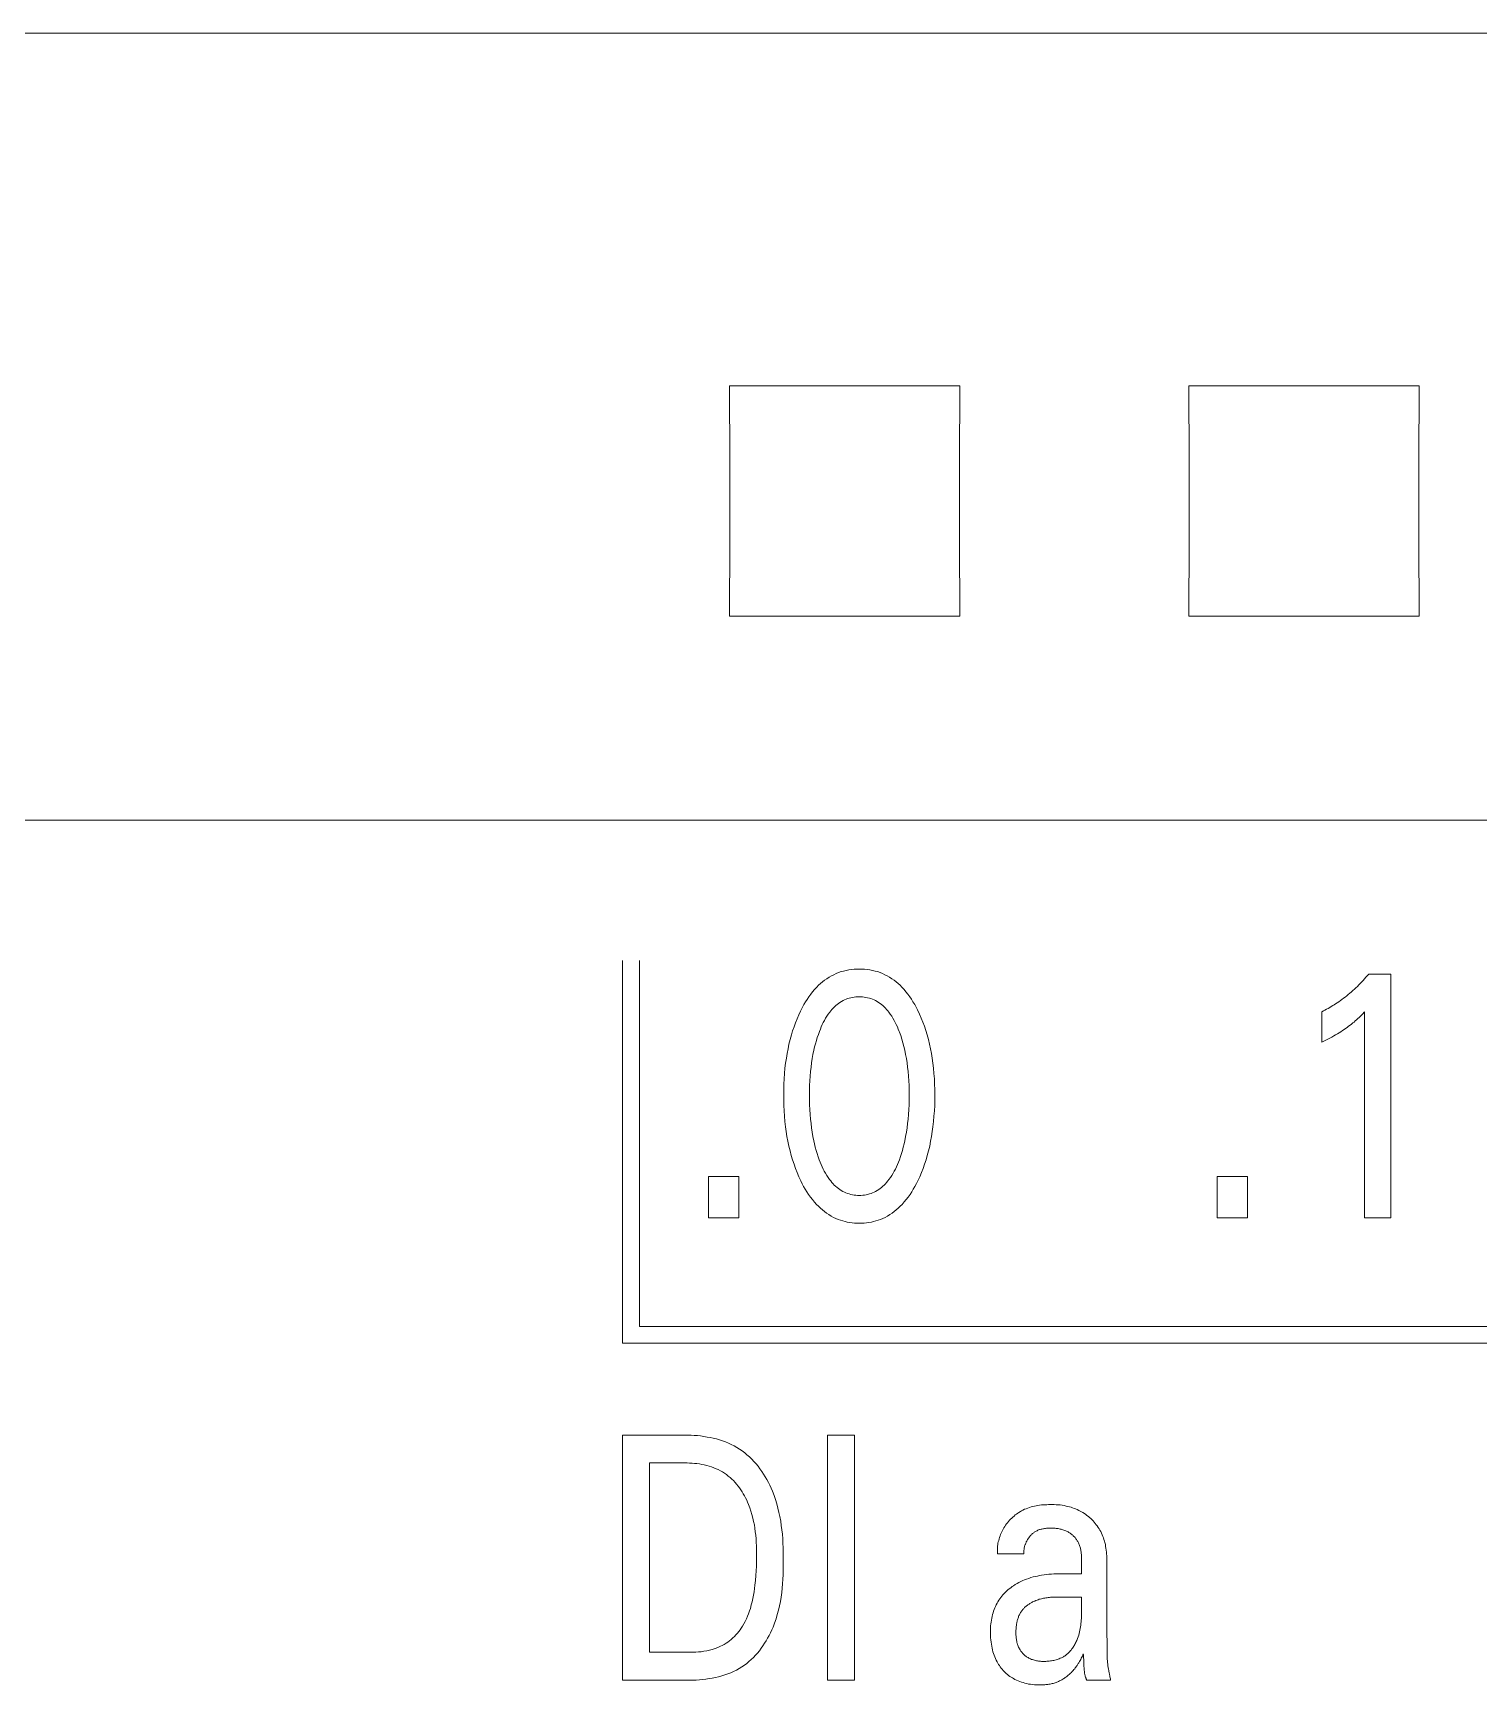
# Model space of a CAD drawing. Header units: millimetres. Extents: x 0 to 420, y 0 to 297.
# Drawn here: x 142.62 to 152.07, y 175.98 to 186.77 of the extents above; entities that cross this region are included whole.
import ezdxf

# ---------------------------------------------------------------- set-up
doc = ezdxf.new("R2010")
doc.units = ezdxf.units.MM
doc.layers.add('eProC - L2', color=41, linetype='Continuous', lineweight=20)

msp = doc.modelspace()

# ---------------------------------------------------------------- linework, layer by layer
at = {"layer": 'eProC - L2', "linetype": 'Continuous'}
for p, q in [((173.537, 186.772), (141.024, 186.771)), ((148.676, 184.467), (147.172, 184.467)), ((151.676, 184.467), (150.172, 184.467)), ((148.676, 182.964), (147.172, 182.964)), ((151.676, 182.964), (150.172, 182.964)), ((173.524, 181.632), (141.024, 181.632)), ((146.474, 180.715), (146.474, 178.215)), ((146.584, 178.325), (146.584, 180.715)), ((151.346, 180.626), (151.491, 180.626)), ((151.491, 180.626), (151.491, 179.035)), ((151.039, 180.181), (151.039, 180.38)), ((151.319, 179.035), (151.319, 180.379)), ((147.035, 179.035), (147.035, 179.305)), ((147.035, 179.305), (147.233, 179.305)), ((147.233, 179.305), (147.233, 179.035)), ((150.357, 179.035), (150.357, 179.305)), ((150.357, 179.305), (150.555, 179.305)), ((150.555, 179.305), (150.555, 179.035)), ((147.233, 179.035), (147.035, 179.035)), ((150.555, 179.035), (150.357, 179.035)), ((151.491, 179.035), (151.319, 179.035)), ((170.314, 178.325), (146.584, 178.325)), ((146.474, 178.215), (170.424, 178.215)), ((146.474, 176.015), (146.474, 177.615)), ((146.474, 177.615), (146.879, 177.615)), ((147.812, 176.015), (147.812, 177.615)), ((147.812, 177.615), (147.987, 177.615)), ((147.987, 177.615), (147.987, 176.015)), ((146.649, 177.434), (146.649, 176.197)), ((146.879, 177.434), (146.649, 177.434)), ((149.094, 176.839), (148.921, 176.839)), ((149.471, 176.813), (149.471, 176.809)), ((149.322, 176.709), (149.471, 176.709)), ((149.471, 176.809), (149.471, 176.805)), ((149.471, 176.709), (149.471, 176.805)), ((149.635, 176.804), (149.635, 176.416)), ((149.471, 176.558), (149.313, 176.557)), ((149.471, 176.474), (149.471, 176.558)), ((149.638, 176.248), (149.636, 176.332)), ((146.649, 176.197), (146.915, 176.197)), ((149.638, 176.186), (149.638, 176.248)), ((149.485, 176.147), (149.485, 176.136)), ((146.914, 176.015), (146.474, 176.015)), ((147.987, 176.015), (147.812, 176.015)), ((149.66, 176.015), (149.504, 176.015))]:
    msp.add_line(p, q, dxfattribs=at)
for points in [[(147.172, 182.964), (147.174, 183.463), (147.174, 183.969), (147.172, 184.467)], [(148.676, 182.964), (148.674, 183.463), (148.674, 183.969), (148.676, 184.467)], [(150.172, 182.964), (150.174, 183.463), (150.174, 183.969), (150.172, 184.467)], [(151.676, 182.964), (151.674, 183.463), (151.674, 183.969), (151.676, 184.467)], [(148.401, 179.276), (148.414, 179.303), (148.425, 179.33), (148.436, 179.357), (148.446, 179.385), (148.455, 179.413), (148.463, 179.441), (148.471, 179.472), (148.479, 179.503), (148.485, 179.534), (148.491, 179.566), (148.496, 179.597), (148.5, 179.629), (148.504, 179.663), (148.507, 179.698), (148.51, 179.733), (148.512, 179.768), (148.512, 179.803), (148.513, 179.838), (148.512, 179.873), (148.511, 179.907), (148.51, 179.942), (148.507, 179.976), (148.504, 180.011), (148.5, 180.045), (148.496, 180.076), (148.491, 180.107), (148.485, 180.138), (148.478, 180.169), (148.471, 180.199), (148.462, 180.229), (148.454, 180.257), (148.445, 180.285), (148.435, 180.312), (148.424, 180.339), (148.412, 180.365), (148.399, 180.392), (148.39, 180.41), (148.381, 180.427), (148.37, 180.445), (148.36, 180.462), (148.349, 180.478), (148.337, 180.495), (148.324, 180.51), (148.312, 180.526), (148.298, 180.54), (148.286, 180.553), (148.273, 180.564), (148.26, 180.576), (148.246, 180.586), (148.232, 180.596), (148.217, 180.606), (148.202, 180.614), (148.187, 180.622), (148.171, 180.63), (148.155, 180.636), (148.139, 180.642), (148.122, 180.646), (148.105, 180.65), (148.088, 180.654), (148.071, 180.656), (148.054, 180.658), (148.037, 180.659), (148.019, 180.659), (148.002, 180.659), (147.985, 180.658), (147.967, 180.656), (147.95, 180.654), (147.933, 180.65), (147.917, 180.646), (147.9, 180.642), (147.884, 180.636), (147.868, 180.63), (147.852, 180.622), (147.837, 180.614), (147.822, 180.606), (147.807, 180.596), (147.793, 180.586), (147.779, 180.576), (147.766, 180.564), (147.753, 180.553), (147.741, 180.54), (147.727, 180.526), (147.714, 180.51), (147.702, 180.494), (147.69, 180.478), (147.679, 180.461), (147.668, 180.444), (147.658, 180.427), (147.648, 180.41), (147.639, 180.392), (147.636, 180.385)], [(151.346, 180.626), (151.337, 180.616), (151.328, 180.606), (151.319, 180.595), (151.31, 180.585), (151.301, 180.575), (151.291, 180.565), (151.282, 180.555), (151.272, 180.546), (151.262, 180.536), (151.252, 180.527), (151.242, 180.518), (151.232, 180.509), (151.223, 180.501), (151.212, 180.492), (151.202, 180.484), (151.192, 180.476), (151.182, 180.468), (151.171, 180.46), (151.161, 180.453), (151.15, 180.445), (151.14, 180.438), (151.13, 180.432), (151.121, 180.426), (151.111, 180.42), (151.101, 180.414), (151.091, 180.408), (151.08, 180.402), (151.07, 180.396), (151.06, 180.391), (151.05, 180.386), (151.039, 180.38)], [(147.636, 180.385), (147.624, 180.36), (147.613, 180.334), (147.603, 180.308), (147.593, 180.282), (147.584, 180.256), (147.576, 180.229), (147.568, 180.199), (147.56, 180.169), (147.554, 180.138), (147.548, 180.107), (147.543, 180.076), (147.538, 180.045), (147.534, 180.011), (147.531, 179.976), (147.529, 179.942), (147.527, 179.907), (147.526, 179.873), (147.526, 179.838), (147.526, 179.803), (147.527, 179.768), (147.529, 179.733), (147.531, 179.698), (147.534, 179.663), (147.538, 179.628), (147.542, 179.597), (147.547, 179.565), (147.553, 179.534), (147.56, 179.503), (147.567, 179.471), (147.575, 179.441), (147.584, 179.413), (147.593, 179.385), (147.603, 179.357), (147.613, 179.33), (147.625, 179.303), (147.637, 179.276), (147.647, 179.257), (147.656, 179.239), (147.666, 179.221), (147.677, 179.204), (147.688, 179.187), (147.7, 179.17), (147.713, 179.153), (147.726, 179.137), (147.739, 179.122), (147.752, 179.11), (147.765, 179.097), (147.778, 179.086), (147.792, 179.075), (147.806, 179.064), (147.82, 179.055), (147.835, 179.046), (147.851, 179.037), (147.867, 179.03), (147.881, 179.024), (147.896, 179.019), (147.911, 179.014), (147.926, 179.01), (147.941, 179.007), (147.957, 179.004), (147.972, 179.002), (147.988, 179), (148.004, 179), (148.019, 178.999), (148.035, 178.999), (148.051, 179), (148.066, 179.002), (148.082, 179.004), (148.098, 179.007), (148.113, 179.01), (148.128, 179.014), (148.143, 179.019), (148.158, 179.024), (148.172, 179.03), (148.188, 179.037), (148.203, 179.046), (148.219, 179.055), (148.233, 179.064), (148.247, 179.075), (148.261, 179.086), (148.274, 179.097), (148.287, 179.11), (148.299, 179.122), (148.313, 179.138), (148.326, 179.153), (148.339, 179.17), (148.351, 179.187), (148.362, 179.204), (148.372, 179.221), (148.382, 179.239), (148.392, 179.258), (148.401, 179.276)], [(147.758, 179.413), (147.751, 179.433), (147.744, 179.454), (147.738, 179.475), (147.732, 179.496), (147.727, 179.517), (147.722, 179.538), (147.717, 179.566), (147.712, 179.594), (147.707, 179.622), (147.704, 179.65), (147.701, 179.679), (147.698, 179.71), (147.696, 179.742), (147.695, 179.773), (147.694, 179.805), (147.694, 179.836), (147.694, 179.867), (147.695, 179.898), (147.696, 179.929), (147.698, 179.96), (147.701, 179.991), (147.704, 180.019), (147.708, 180.047), (147.712, 180.075), (147.717, 180.102), (147.723, 180.13), (147.727, 180.151), (147.733, 180.171), (147.739, 180.192), (147.745, 180.212), (147.752, 180.232), (147.759, 180.252), (147.765, 180.267), (147.771, 180.282), (147.777, 180.296), (147.784, 180.31), (147.792, 180.324), (147.799, 180.338), (147.808, 180.352), (147.817, 180.365), (147.826, 180.378), (147.833, 180.387), (147.841, 180.395), (147.849, 180.404), (147.857, 180.412), (147.866, 180.42), (147.874, 180.427), (147.884, 180.435), (147.893, 180.441), (147.903, 180.447), (147.913, 180.453), (147.923, 180.458), (147.933, 180.462), (147.943, 180.466), (147.954, 180.469), (147.964, 180.472), (147.975, 180.474), (147.986, 180.476), (147.997, 180.477), (148.008, 180.478), (148.019, 180.478), (148.03, 180.478), (148.041, 180.477), (148.052, 180.476), (148.063, 180.474), (148.074, 180.472), (148.085, 180.469), (148.095, 180.466), (148.106, 180.462), (148.116, 180.458), (148.126, 180.453), (148.136, 180.447), (148.145, 180.441), (148.155, 180.435), (148.164, 180.427), (148.173, 180.42), (148.181, 180.412), (148.19, 180.404), (148.198, 180.395), (148.205, 180.387), (148.212, 180.378), (148.222, 180.365), (148.231, 180.352), (148.239, 180.338), (148.247, 180.324), (148.254, 180.31), (148.261, 180.296), (148.268, 180.282), (148.274, 180.267), (148.28, 180.252), (148.282, 180.247)], [(151.039, 180.181), (151.052, 180.187), (151.066, 180.194), (151.079, 180.201), (151.092, 180.208), (151.105, 180.215), (151.118, 180.222), (151.129, 180.229), (151.141, 180.235), (151.152, 180.242), (151.163, 180.249), (151.174, 180.257), (151.185, 180.264), (151.195, 180.271), (151.205, 180.278), (151.214, 180.285), (151.224, 180.292), (151.233, 180.299), (151.242, 180.307), (151.25, 180.313), (151.258, 180.32), (151.266, 180.327), (151.275, 180.335), (151.283, 180.343), (151.292, 180.351), (151.306, 180.365), (151.319, 180.379)], [(148.282, 180.247), (148.29, 180.224), (148.297, 180.201), (148.304, 180.177), (148.31, 180.154), (148.316, 180.13), (148.322, 180.102), (148.327, 180.075), (148.331, 180.047), (148.335, 180.019), (148.338, 179.991), (148.34, 179.96), (148.342, 179.929), (148.344, 179.898), (148.345, 179.867), (148.345, 179.836), (148.345, 179.805), (148.344, 179.773), (148.342, 179.742), (148.34, 179.71), (148.338, 179.679), (148.335, 179.65), (148.331, 179.622), (148.327, 179.594), (148.322, 179.566), (148.316, 179.538), (148.312, 179.517), (148.306, 179.496), (148.301, 179.475), (148.294, 179.454), (148.288, 179.434), (148.281, 179.413), (148.275, 179.398), (148.269, 179.383), (148.262, 179.368), (148.255, 179.353), (148.248, 179.339), (148.24, 179.325), (148.232, 179.311), (148.223, 179.297), (148.213, 179.284), (148.206, 179.275), (148.198, 179.266), (148.19, 179.257), (148.182, 179.248), (148.174, 179.24), (148.165, 179.233), (148.156, 179.225), (148.146, 179.219), (148.136, 179.212), (148.126, 179.206), (148.116, 179.202), (148.106, 179.197), (148.096, 179.193), (148.085, 179.19), (148.074, 179.187), (148.064, 179.185), (148.053, 179.183), (148.042, 179.182), (148.03, 179.181), (148.019, 179.181), (148.008, 179.181), (147.997, 179.182), (147.986, 179.183), (147.975, 179.185), (147.964, 179.187), (147.953, 179.19), (147.943, 179.193), (147.932, 179.197), (147.922, 179.202), (147.912, 179.206), (147.902, 179.212), (147.892, 179.219), (147.883, 179.225), (147.874, 179.233), (147.865, 179.24), (147.856, 179.248), (147.848, 179.257), (147.84, 179.266), (147.833, 179.275), (147.825, 179.284), (147.816, 179.297), (147.807, 179.311), (147.798, 179.325), (147.791, 179.339), (147.783, 179.353), (147.776, 179.368), (147.77, 179.383), (147.764, 179.398), (147.758, 179.413)], [(146.914, 176.015), (146.934, 176.016), (146.955, 176.016), (146.976, 176.018), (146.997, 176.019), (147.018, 176.022), (147.039, 176.025), (147.059, 176.028), (147.08, 176.032), (147.1, 176.037), (147.121, 176.043), (147.141, 176.049), (147.16, 176.056), (147.18, 176.063), (147.198, 176.072), (147.217, 176.081), (147.235, 176.091), (147.253, 176.102), (147.269, 176.113), (147.284, 176.124), (147.299, 176.137), (147.314, 176.15), (147.328, 176.163), (147.341, 176.178), (147.354, 176.192), (147.367, 176.207), (147.379, 176.223), (147.39, 176.239), (147.401, 176.256), (147.411, 176.273), (147.421, 176.29), (147.431, 176.307), (147.44, 176.325), (147.448, 176.343), (147.456, 176.361), (147.466, 176.388), (147.476, 176.416), (147.484, 176.444), (147.492, 176.472), (147.498, 176.5), (147.504, 176.529), (147.509, 176.558), (147.513, 176.587), (147.516, 176.616), (147.518, 176.645), (147.52, 176.674), (147.522, 176.704), (147.523, 176.733), (147.523, 176.763), (147.523, 176.792), (147.523, 176.822), (147.523, 176.851), (147.522, 176.88), (147.521, 176.909), (147.519, 176.939), (147.517, 176.968), (147.514, 176.997), (147.51, 177.025), (147.506, 177.054), (147.501, 177.083), (147.495, 177.111), (147.488, 177.139), (147.481, 177.167), (147.472, 177.195), (147.463, 177.222), (147.452, 177.25), (147.444, 177.269), (147.435, 177.288), (147.426, 177.306), (147.416, 177.325), (147.405, 177.343), (147.394, 177.361), (147.383, 177.378), (147.37, 177.395), (147.358, 177.412), (147.345, 177.428), (147.331, 177.444), (147.317, 177.459), (147.302, 177.473), (147.286, 177.487), (147.271, 177.5), (147.254, 177.512), (147.237, 177.524), (147.22, 177.535), (147.202, 177.545), (147.183, 177.554), (147.165, 177.563), (147.145, 177.571), (147.126, 177.578), (147.106, 177.584), (147.086, 177.59), (147.066, 177.595), (147.045, 177.6), (147.025, 177.603), (147.004, 177.607), (146.983, 177.61), (146.962, 177.612), (146.941, 177.613), (146.921, 177.615), (146.9, 177.615), (146.879, 177.615)], [(146.879, 177.434), (146.895, 177.434), (146.911, 177.433), (146.927, 177.432), (146.943, 177.431), (146.959, 177.429), (146.976, 177.427), (146.991, 177.424), (147.007, 177.421), (147.023, 177.417), (147.039, 177.412), (147.054, 177.408), (147.069, 177.402), (147.084, 177.396), (147.098, 177.39), (147.113, 177.382), (147.127, 177.375), (147.14, 177.366), (147.152, 177.358), (147.164, 177.348), (147.176, 177.339), (147.187, 177.328), (147.198, 177.318), (147.208, 177.306), (147.218, 177.295), (147.228, 177.283), (147.237, 177.271), (147.246, 177.258), (147.254, 177.245), (147.262, 177.232), (147.27, 177.218), (147.277, 177.205), (147.284, 177.191), (147.29, 177.177), (147.296, 177.162), (147.305, 177.141), (147.312, 177.119), (147.318, 177.097), (147.324, 177.074), (147.329, 177.052), (147.334, 177.029), (147.337, 177.007), (147.34, 176.984), (147.343, 176.961), (147.345, 176.938), (147.346, 176.915), (147.347, 176.892), (147.348, 176.869), (147.348, 176.846), (147.348, 176.823), (147.348, 176.792), (147.347, 176.76), (147.346, 176.729), (147.344, 176.698), (147.342, 176.667), (147.338, 176.636), (147.335, 176.614), (147.332, 176.592), (147.328, 176.57), (147.324, 176.549), (147.319, 176.527), (147.314, 176.506), (147.308, 176.484), (147.302, 176.467), (147.296, 176.449), (147.29, 176.432), (147.282, 176.416), (147.275, 176.399), (147.266, 176.383), (147.257, 176.367), (147.249, 176.355), (147.241, 176.343), (147.232, 176.332), (147.224, 176.321), (147.214, 176.311), (147.204, 176.3), (147.194, 176.291), (147.183, 176.281), (147.172, 176.273), (147.161, 176.264), (147.149, 176.256), (147.137, 176.249), (147.124, 176.242), (147.112, 176.236), (147.099, 176.23), (147.085, 176.225), (147.072, 176.22), (147.058, 176.216), (147.041, 176.211), (147.023, 176.207), (147.005, 176.204), (146.987, 176.201), (146.969, 176.199), (146.951, 176.198), (146.933, 176.197), (146.915, 176.197)], [(149.635, 176.804), (149.635, 176.816), (149.635, 176.828), (149.634, 176.84), (149.633, 176.852), (149.632, 176.865), (149.63, 176.877), (149.628, 176.889), (149.626, 176.901), (149.623, 176.913), (149.62, 176.923), (149.617, 176.934), (149.613, 176.944), (149.61, 176.954), (149.605, 176.965), (149.601, 176.975), (149.596, 176.985), (149.591, 176.994), (149.585, 177.004), (149.58, 177.013), (149.573, 177.022), (149.567, 177.03), (149.56, 177.039), (149.553, 177.047), (149.546, 177.055), (149.539, 177.062), (149.531, 177.07), (149.523, 177.077), (149.515, 177.084), (149.506, 177.09), (149.498, 177.097), (149.489, 177.103), (149.48, 177.109), (149.471, 177.114), (149.462, 177.119), (149.452, 177.124), (149.442, 177.129), (149.432, 177.133), (149.422, 177.137), (149.412, 177.141), (149.402, 177.144), (149.391, 177.147), (149.381, 177.15), (149.37, 177.152), (149.357, 177.155), (149.344, 177.157), (149.331, 177.159), (149.318, 177.16), (149.305, 177.161), (149.291, 177.162), (149.278, 177.162), (149.266, 177.162), (149.255, 177.162), (149.243, 177.161), (149.232, 177.161), (149.22, 177.16), (149.209, 177.159), (149.197, 177.158), (149.186, 177.156), (149.175, 177.154), (149.163, 177.152), (149.152, 177.149), (149.141, 177.146), (149.13, 177.143), (149.12, 177.139), (149.109, 177.135), (149.099, 177.131), (149.088, 177.126), (149.079, 177.121), (149.071, 177.116), (149.062, 177.111), (149.054, 177.106), (149.046, 177.1), (149.037, 177.094), (149.03, 177.087), (149.022, 177.08), (149.015, 177.073), (149.007, 177.066), (149.001, 177.059), (148.994, 177.051), (148.987, 177.043), (148.981, 177.035), (148.975, 177.027), (148.969, 177.018), (148.964, 177.01), (148.959, 177.001), (148.955, 176.993), (148.95, 176.984), (148.946, 176.975), (148.942, 176.966), (148.939, 176.957), (148.935, 176.947), (148.932, 176.938), (148.93, 176.928), (148.927, 176.919), (148.925, 176.909), (148.924, 176.9), (148.922, 176.89), (148.922, 176.88), (148.921, 176.871), (148.921, 176.861), (148.921, 176.851)], [(149.094, 176.839), (149.094, 176.844), (149.093, 176.849), (149.094, 176.854), (149.094, 176.859), (149.094, 176.864), (149.095, 176.869), (149.096, 176.874), (149.097, 176.88), (149.098, 176.885), (149.099, 176.89), (149.101, 176.895), (149.102, 176.9), (149.104, 176.904), (149.106, 176.909), (149.108, 176.914), (149.11, 176.919), (149.113, 176.923), (149.115, 176.928), (149.118, 176.933), (149.121, 176.937), (149.123, 176.941), (149.126, 176.945), (149.13, 176.95), (149.133, 176.954), (149.136, 176.957), (149.139, 176.961), (149.143, 176.965), (149.147, 176.968), (149.15, 176.972), (149.154, 176.975), (149.158, 176.978), (149.162, 176.981), (149.166, 176.984), (149.17, 176.986), (149.175, 176.989), (149.18, 176.991), (149.185, 176.994), (149.19, 176.996), (149.196, 176.998), (149.201, 176.999), (149.207, 177.001), (149.212, 177.002), (149.218, 177.003), (149.223, 177.004), (149.229, 177.005), (149.235, 177.006), (149.241, 177.007), (149.247, 177.007), (149.253, 177.007), (149.258, 177.008), (149.264, 177.008), (149.271, 177.008), (149.278, 177.008), (149.284, 177.008), (149.291, 177.007), (149.298, 177.007), (149.304, 177.006), (149.311, 177.005), (149.317, 177.005), (149.324, 177.003), (149.33, 177.002), (149.337, 177.001), (149.343, 176.999), (149.349, 176.997), (149.355, 176.995), (149.361, 176.993), (149.367, 176.991), (149.373, 176.988), (149.379, 176.985), (149.384, 176.983), (149.388, 176.98), (149.392, 176.977), (149.397, 176.974), (149.401, 176.971), (149.405, 176.968), (149.409, 176.965), (149.413, 176.961), (149.417, 176.958), (149.421, 176.954), (149.424, 176.951), (149.428, 176.947), (149.431, 176.943), (149.434, 176.939), (149.437, 176.934), (149.44, 176.93), (149.443, 176.926), (149.446, 176.921), (149.448, 176.917), (149.451, 176.912), (149.453, 176.906), (149.456, 176.901), (149.458, 176.895), (149.46, 176.889), (149.462, 176.884), (149.463, 176.878), (149.464, 176.872), (149.466, 176.866), (149.467, 176.86), (149.468, 176.854), (149.469, 176.848), (149.469, 176.842), (149.47, 176.836), (149.47, 176.83), (149.471, 176.824)], [(148.921, 176.851), (148.921, 176.85), (148.921, 176.849), (148.921, 176.848), (148.921, 176.847), (148.921, 176.846), (148.921, 176.844), (148.921, 176.843), (148.921, 176.842), (148.921, 176.841), (148.921, 176.84), (148.921, 176.839)], [(149.471, 176.824), (149.471, 176.822), (149.471, 176.82), (149.471, 176.819), (149.471, 176.817), (149.471, 176.815), (149.471, 176.813)], [(149.322, 176.709), (149.306, 176.709), (149.29, 176.709), (149.274, 176.708), (149.258, 176.707), (149.242, 176.705), (149.226, 176.703), (149.21, 176.701), (149.196, 176.698), (149.182, 176.695), (149.168, 176.692), (149.154, 176.689), (149.14, 176.685), (149.126, 176.68), (149.112, 176.675), (149.099, 176.67), (149.087, 176.665), (149.074, 176.659), (149.062, 176.653), (149.05, 176.647), (149.038, 176.64), (149.027, 176.632), (149.017, 176.626), (149.008, 176.619), (148.999, 176.612), (148.99, 176.605), (148.981, 176.597), (148.973, 176.589), (148.965, 176.581), (148.957, 176.573), (148.95, 176.564), (148.943, 176.555), (148.936, 176.546), (148.93, 176.537), (148.924, 176.527), (148.919, 176.517), (148.913, 176.507), (148.909, 176.497), (148.904, 176.487), (148.9, 176.476), (148.896, 176.466), (148.893, 176.455), (148.889, 176.443), (148.886, 176.431), (148.884, 176.419), (148.882, 176.406), (148.88, 176.394), (148.879, 176.382), (148.877, 176.369), (148.877, 176.357), (148.876, 176.344), (148.876, 176.332), (148.876, 176.318), (148.877, 176.305), (148.877, 176.291), (148.878, 176.278), (148.88, 176.264), (148.882, 176.251), (148.884, 176.237), (148.887, 176.224), (148.889, 176.213), (148.892, 176.201), (148.896, 176.19), (148.9, 176.179), (148.904, 176.167), (148.908, 176.157), (148.913, 176.146), (148.919, 176.135), (148.924, 176.127), (148.929, 176.118), (148.934, 176.11), (148.94, 176.102), (148.946, 176.094), (148.952, 176.087), (148.958, 176.079), (148.965, 176.072), (148.972, 176.065), (148.979, 176.059), (148.987, 176.052), (148.994, 176.046), (149.002, 176.04), (149.01, 176.035), (149.019, 176.03), (149.027, 176.025), (149.036, 176.02), (149.046, 176.015), (149.057, 176.01), (149.068, 176.006), (149.079, 176.002), (149.09, 175.999), (149.101, 175.996), (149.113, 175.993), (149.125, 175.99), (149.138, 175.988), (149.151, 175.986), (149.164, 175.985), (149.177, 175.984), (149.19, 175.984), (149.203, 175.984)], [(149.042, 176.331), (149.042, 176.336), (149.042, 176.342), (149.043, 176.348), (149.043, 176.353), (149.043, 176.359), (149.044, 176.365), (149.045, 176.371), (149.045, 176.376), (149.046, 176.382), (149.047, 176.388), (149.049, 176.393), (149.05, 176.399), (149.051, 176.405), (149.053, 176.41), (149.054, 176.416), (149.056, 176.421), (149.058, 176.426), (149.06, 176.432), (149.062, 176.437), (149.065, 176.442), (149.067, 176.447), (149.07, 176.452), (149.073, 176.457), (149.076, 176.461), (149.079, 176.465), (149.082, 176.47), (149.085, 176.474), (149.089, 176.478), (149.092, 176.482), (149.096, 176.485), (149.099, 176.489), (149.103, 176.493), (149.107, 176.496), (149.111, 176.5), (149.115, 176.503), (149.12, 176.506), (149.124, 176.509), (149.128, 176.512), (149.133, 176.515), (149.137, 176.518), (149.142, 176.521), (149.147, 176.523), (149.151, 176.526), (149.156, 176.528), (149.161, 176.53), (149.166, 176.532), (149.173, 176.535), (149.18, 176.538), (149.187, 176.54), (149.194, 176.543), (149.201, 176.545), (149.209, 176.546), (149.216, 176.548), (149.223, 176.55), (149.231, 176.551), (149.238, 176.552), (149.246, 176.553), (149.253, 176.554), (149.261, 176.555), (149.268, 176.556), (149.276, 176.556), (149.283, 176.557), (149.291, 176.557), (149.298, 176.557), (149.306, 176.557), (149.313, 176.557)], [(149.471, 176.474), (149.471, 176.463), (149.471, 176.451), (149.471, 176.44), (149.47, 176.429), (149.47, 176.418), (149.469, 176.407), (149.468, 176.396), (149.467, 176.385), (149.466, 176.374), (149.464, 176.363), (149.462, 176.352), (149.46, 176.341), (149.457, 176.33), (149.455, 176.319), (149.452, 176.308), (149.448, 176.298), (149.444, 176.287), (149.442, 176.281), (149.439, 176.274), (149.436, 176.268), (149.433, 176.261), (149.43, 176.255), (149.427, 176.249), (149.423, 176.242), (149.42, 176.236), (149.416, 176.23), (149.412, 176.225), (149.408, 176.219), (149.404, 176.213), (149.399, 176.208), (149.395, 176.203), (149.39, 176.198), (149.385, 176.193), (149.38, 176.188), (149.375, 176.184), (149.369, 176.179), (149.364, 176.175), (149.358, 176.171), (149.352, 176.167), (149.345, 176.164), (149.339, 176.161), (149.332, 176.158), (149.325, 176.155), (149.318, 176.152), (149.311, 176.15), (149.304, 176.148), (149.297, 176.146), (149.29, 176.144), (149.283, 176.143), (149.275, 176.142), (149.268, 176.141), (149.26, 176.14), (149.253, 176.139), (149.245, 176.139), (149.237, 176.138), (149.23, 176.138), (149.223, 176.138), (149.216, 176.138), (149.209, 176.138), (149.202, 176.139), (149.196, 176.139), (149.189, 176.14), (149.182, 176.141), (149.176, 176.142), (149.169, 176.143), (149.163, 176.145), (149.156, 176.147), (149.15, 176.149), (149.144, 176.151), (149.137, 176.154), (149.131, 176.156), (149.126, 176.159), (149.121, 176.162), (149.116, 176.165), (149.111, 176.168), (149.107, 176.172), (149.102, 176.175), (149.098, 176.179), (149.094, 176.183), (149.09, 176.187), (149.086, 176.191), (149.082, 176.195), (149.078, 176.2), (149.075, 176.204), (149.072, 176.209), (149.069, 176.214), (149.066, 176.219), (149.063, 176.224), (149.06, 176.23), (149.057, 176.236), (149.055, 176.243), (149.052, 176.249), (149.05, 176.256), (149.049, 176.262), (149.047, 176.269), (149.046, 176.276), (149.045, 176.283), (149.044, 176.289), (149.043, 176.296), (149.043, 176.303), (149.042, 176.31), (149.042, 176.317), (149.042, 176.324), (149.042, 176.331)], [(149.636, 176.332), (149.636, 176.36), (149.635, 176.388), (149.635, 176.416)], [(149.203, 175.984), (149.21, 175.984), (149.216, 175.984), (149.223, 175.985), (149.23, 175.985), (149.237, 175.986), (149.244, 175.986), (149.251, 175.987), (149.258, 175.989), (149.265, 175.99), (149.272, 175.991), (149.278, 175.993), (149.285, 175.994), (149.292, 175.996), (149.298, 175.998), (149.304, 176), (149.31, 176.003), (149.316, 176.005), (149.321, 176.007), (149.327, 176.01), (149.333, 176.013), (149.338, 176.016), (149.343, 176.018), (149.349, 176.022), (149.354, 176.025), (149.359, 176.028), (149.364, 176.032), (149.369, 176.035), (149.374, 176.039), (149.379, 176.043), (149.384, 176.047), (149.389, 176.051), (149.394, 176.056), (149.399, 176.06), (149.404, 176.065), (149.408, 176.07), (149.413, 176.075), (149.417, 176.079), (149.421, 176.085), (149.426, 176.09), (149.43, 176.095), (149.434, 176.1), (149.437, 176.106), (149.441, 176.111), (149.445, 176.116), (149.449, 176.123), (149.453, 176.129), (149.457, 176.136), (149.461, 176.143), (149.465, 176.151), (149.469, 176.159), (149.476, 176.172), (149.482, 176.186)], [(149.482, 176.186), (149.483, 176.18), (149.483, 176.175), (149.484, 176.169), (149.484, 176.163), (149.484, 176.158), (149.485, 176.152), (149.485, 176.147)], [(149.65, 176.065), (149.649, 176.072), (149.648, 176.079), (149.646, 176.086), (149.644, 176.097), (149.643, 176.108), (149.642, 176.119), (149.641, 176.13), (149.64, 176.141), (149.639, 176.153), (149.639, 176.164), (149.639, 176.175), (149.638, 176.186)], [(149.485, 176.136), (149.486, 176.124), (149.486, 176.113)], [(149.486, 176.113), (149.486, 176.108), (149.486, 176.102), (149.487, 176.097), (149.487, 176.093), (149.487, 176.088), (149.488, 176.083), (149.488, 176.078), (149.489, 176.074), (149.489, 176.069), (149.49, 176.064), (149.491, 176.059), (149.492, 176.055), (149.493, 176.05), (149.494, 176.045), (149.495, 176.042), (149.495, 176.039), (149.496, 176.035), (149.498, 176.032), (149.499, 176.029), (149.5, 176.025), (149.501, 176.022), (149.502, 176.019), (149.504, 176.015)], [(149.66, 176.015), (149.659, 176.023), (149.658, 176.03), (149.656, 176.037), (149.655, 176.044), (149.653, 176.051), (149.65, 176.065)]]:
    msp.add_lwpolyline(points, dxfattribs=at)

doc.saveas('drawing.dxf')
